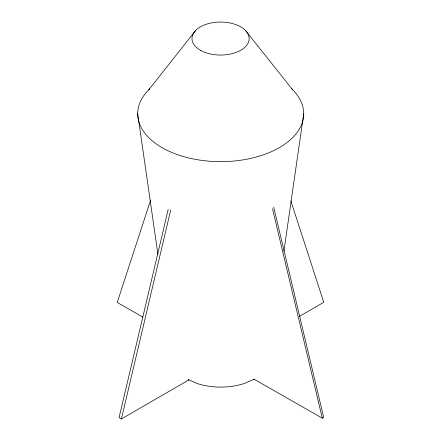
<?xml version="1.0" encoding="UTF-8"?>
<svg xmlns="http://www.w3.org/2000/svg" width="441" height="441" viewBox="0 0 441 441"><rect width="100%" height="100%" fill="white"/><g stroke="black" fill="none" stroke-linecap="round" stroke-linejoin="round"><path stroke-width="0.66" d="M283.905 251.309L303.728 113.706M168.214 209.354L119.07 417.61L121.402 418.95L188.919 379.888M121.402 418.95L170.706 210.026M150.662 199.999L117.229 302.454L142.878 317.096M148.799 89.738L195.826 30.302M254.033 379.205L322.299 418.184L323.688 417.373L273.745 207.298M299.511 316.34L323.771 302.305L290.84 200.859M254.363 379.056L244.501 383.422A47.6 27.48 0 0 1 196.901 383.422L188.379 379.651L188.858 379.922M245.334 30.302L292.603 89.738M272.516 208.775L322.299 418.184M137.675 113.706L157.889 254.038M291.694 88.85A83.029 47.937 0 0 1 274.528 150.205A83.029 47.937 0 0 1 166.874 150.205A83.029 47.937 0 0 1 149.714 88.85M200.368 50.224A28.588 16.504 0 0 0 248.189 42.827A28.588 16.504 0 0 0 213.179 22.612A28.588 16.504 0 0 0 200.368 50.224"/></g></svg>
